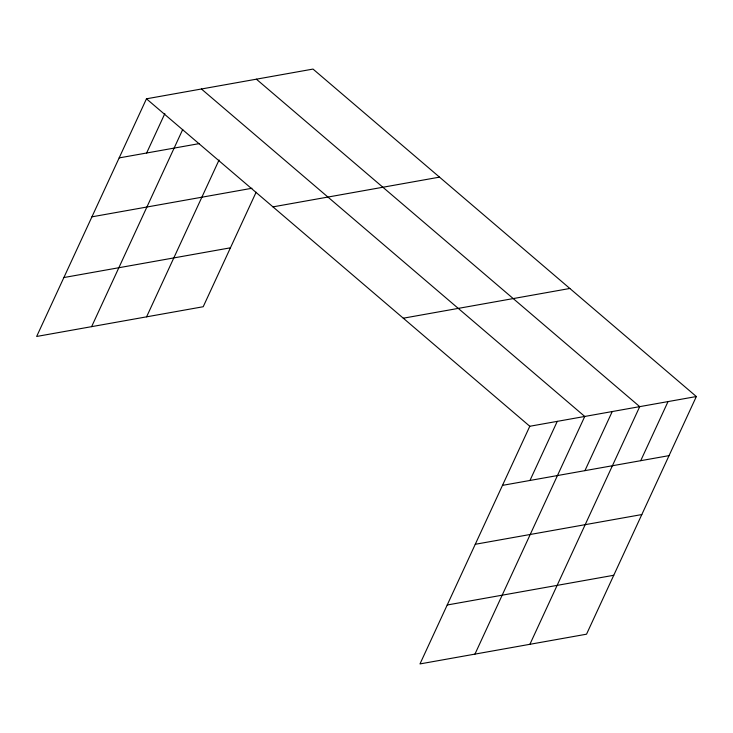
<?xml version="1.0" encoding="UTF-8"?>
<svg xmlns="http://www.w3.org/2000/svg" width="733" height="733" viewBox="0 0 733 733"><rect width="100%" height="100%" fill="white"/><g stroke="black" fill="none" stroke-linecap="round" stroke-linejoin="round"><path stroke-width="1.1" d="M696.35 396.535L529.794 426.267L419.982 663.924L586.537 634.192L696.35 396.535L313.018 69.076L146.463 98.808L36.65 336.465L203.206 306.733L256.11 192.248M146.637 153.005L164.843 113.606M91.616 326.652L182.746 129.439M146.582 316.848L219.057 159.996M529.968 480.454L557.272 421.356M474.947 654.111L584.76 416.454L201.428 88.995M584.934 470.641L612.238 411.543M529.904 644.298L639.717 406.641L256.394 79.191M640.724 460.681L668.038 401.583M119.158 157.907L199.403 143.586M91.927 216.831L251.95 188.271M272.96 206.871L439.516 177.139M63.881 277.541L230.437 247.809M403.297 318.204L569.853 288.472M502.49 485.365L669.046 455.633M475.259 544.289L641.815 514.557M447.203 605L613.768 575.268M146.463 98.808L529.794 426.267"/></g></svg>
